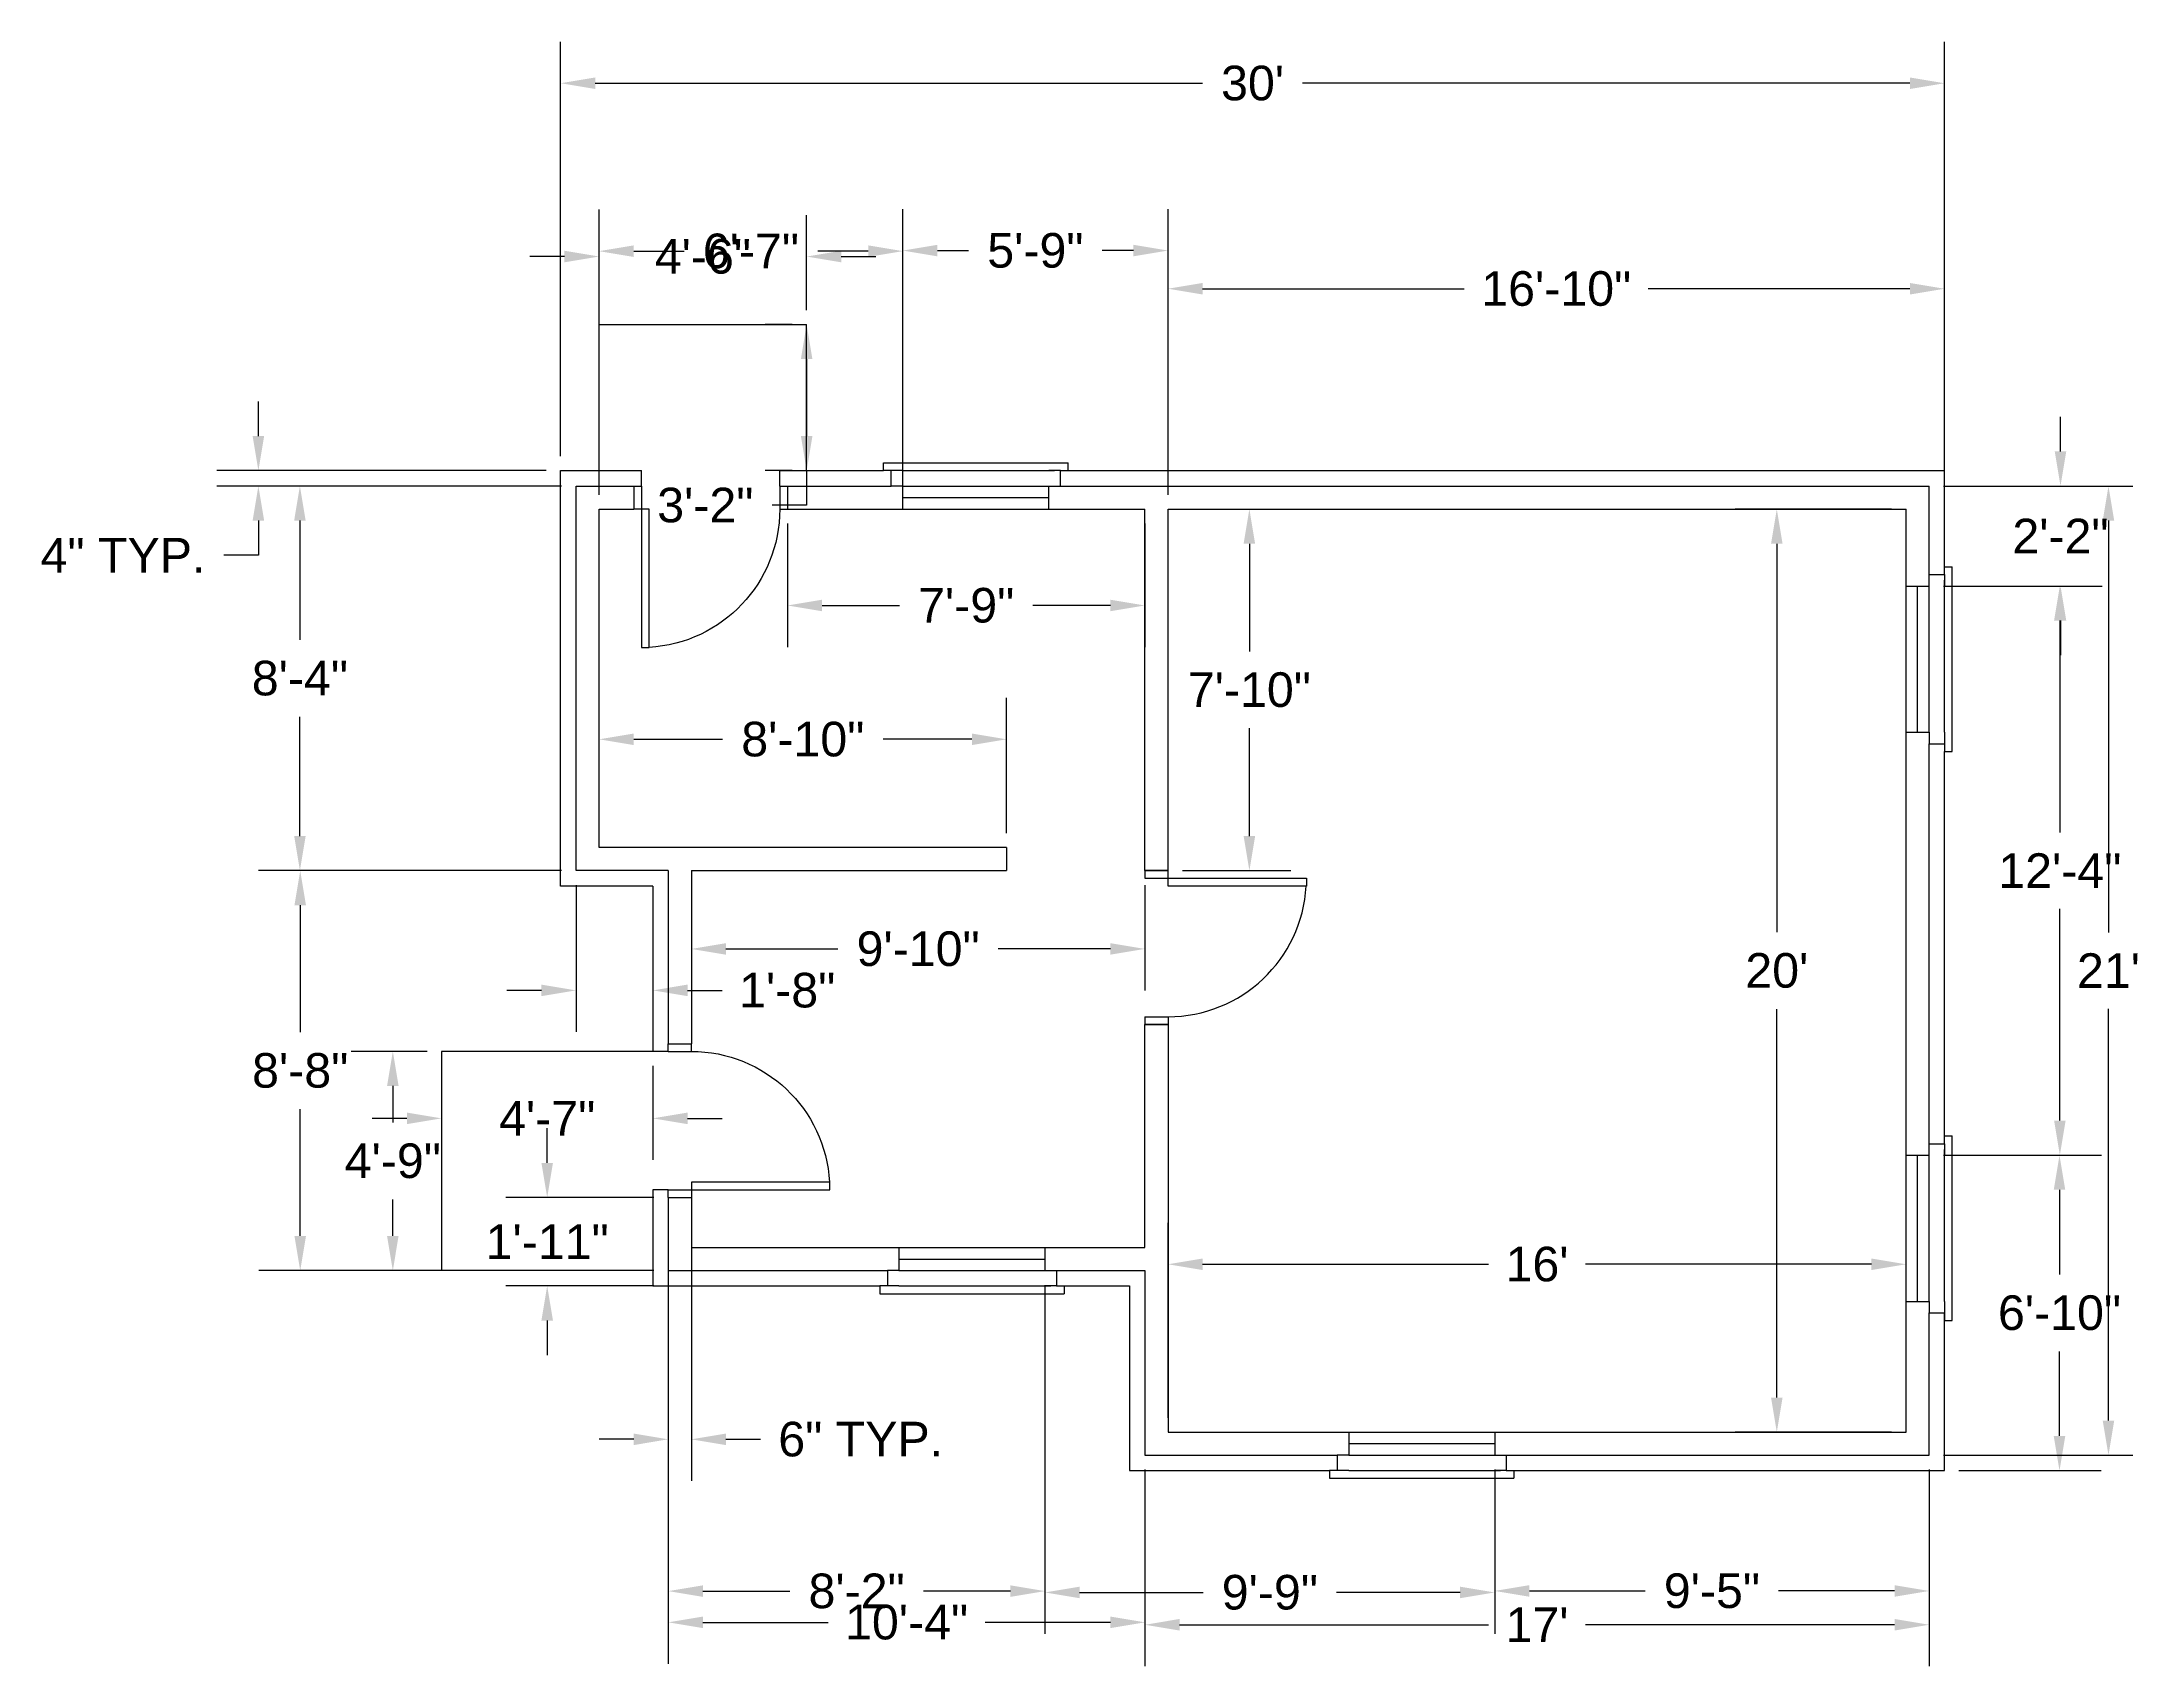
# Model space of a CAD drawing. Header units: inches. Extents: x -495 to 319, y -51 to 372.
# Drawn here: x -495 to 47, y -51 to 372 of the extents above; entities that cross this region are included whole.
import ezdxf

# ---------------------------------------------------------------- set-up
doc = ezdxf.new("R2010")
doc.units = ezdxf.units.IN
doc.header["$MEASUREMENT"] = 0
for name, color, linetype in [('Dim to Door', 5, 'Continuous'), ('DIm to Windows', 30, 'Continuous'), ('Dimensions', 1, 'Continuous'), ('Doors', 6, 'Continuous'), ('Porch and Entrance', 7, 'Continuous'), ('Walls', 7, 'Continuous'), ('Windows', 4, 'Continuous')]:
    doc.layers.add(name, color=color, linetype=linetype)
doc.styles.add('Annotative', font='Arial.ttf')
doc.dimstyles.new('Copy of Annotative Style 1', dxfattribs={"dimtxt": 0.15, "dimasz": 0.15, "dimexe": 0.18, "dimexo": 0.0625, "dimgap": 0.09, "dimtad": 0, "dimtih": 1, "dimtoh": 1, "dimdec": 0, "dimzin": 0, "dimdsep": 46, "dimlunit": 3, "dimtxsty": 'Annotative', "dimcen": 0.09, "dimadec": 0, "dimazin": 0, "dimtfac": 1, "dimtdec": 0, "dimtofl": 0, "dimtmove": 0, "dimatfit": 3, "dimfxl": 1, "dimtolj": 1, "dimtzin": 0, "dimarcsym": 0})

# ---------------------------------------------------------------- blocks, each defined once
blk = doc.blocks.new('Window')
at = {"layer": 'Windows'}
for p, q in [((-519.15, 265.61), (-519.15, 268.61)), ((-519.15, 268.61), (-515.15, 268.61)), ((-515.15, 268.61), (-515.15, 270.61)), ((-515.15, 270.61), (-513.15, 270.61)), ((-515.15, 268.61), (-515.15, 265.61)), ((-515.15, 227.61), (-515.15, 267.11)), ((-513.15, 222.61), (-513.15, 270.61)), ((-525.15, 227.61), (-525.15, 265.61)), ((-525.15, 265.61), (-519.15, 265.61)), ((-522.15, 227.61), (-522.15, 265.61)), ((-519.15, 227.61), (-519.15, 265.61)), ((-525.15, 227.61), (-519.15, 227.61)), ((-519.15, 227.61), (-519.15, 224.61)), ((-519.15, 224.61), (-515.15, 224.61)), ((-515.15, 227.61), (-515.15, 224.61)), ((-515.15, 224.61), (-515.15, 222.61)), ((-515.15, 222.61), (-513.15, 222.61))]:
    blk.add_line(p, q, dxfattribs=at)
blk = doc.blocks.new('door')
at = {"layer": 'Doors'}
for p, q in [((-384.34, 100.26), (-384.34, 136.26)), ((-384.34, 136.26), (-382.34, 136.26)), ((-382.34, 136.26), (-382.34, 100.26)), ((-386.34, 94.26), (-386.34, 100.26)), ((-384.34, 100.26), (-386.34, 100.26)), ((-384.34, 94.26), (-384.34, 100.26)), ((-382.34, 100.26), (-384.34, 100.26)), ((-348.34, 94.26), (-348.34, 100.26)), ((-348.34, 100.26), (-346.34, 100.26)), ((-346.34, 94.26), (-346.34, 100.26)), ((-386.34, 94.26), (-384.34, 94.26)), ((-348.34, 94.26), (-346.34, 94.26))]:
    blk.add_line(p, q, dxfattribs=at)
blk.add_arc((-384.34, 100.26), 36, 0, 86.8153, dxfattribs=at)
blk = doc.blocks.new('*D5')
at = {"layer": 'Defpoints', "color": 0, "transparency": 16777216}
for p in [(-271, 317.07), (-350, 250), (-271, 250)]:
    blk.add_point(p, dxfattribs=at)
at = {"layer": 'DIm to Windows', "color": 0, "lineweight": -2, "transparency": 16777216}
for p, q in [((-350, 253.75), (-350, 327.87)), ((-271, 253.75), (-271, 327.87)), ((-341, 317.07), (-327.89, 317.07)), ((-280, 317.07), (-293.11, 317.07))]:
    blk.add_line(p, q, dxfattribs=at)
at = {"layer": 'DIm to Windows', "color": 0, "transparency": 16777216}
for points in [[(-341, 318.57), (-341, 315.57), (-350, 317.07)], [(-280, 318.57), (-280, 315.57), (-271, 317.07)]]:
    blk.add_solid(points, dxfattribs=at)
at = {"layer": 'DIm to Windows', "color": 0, "transparency": 16777216, "insert": (-310.5, 317.07), "char_height": 9, "attachment_point": 5, "style": 'Annotative'}
blk.add_mtext('\\A1;6\'-7"', dxfattribs=at)
blk = doc.blocks.new('*D6')
at = {"layer": 'Defpoints', "color": 0, "transparency": 16777216}
for p in [(-202, 317.22), (-271, 250), (-202, 250)]:
    blk.add_point(p, dxfattribs=at)
at = {"layer": 'DIm to Windows', "color": 0, "lineweight": -2, "transparency": 16777216}
for p, q in [((-271, 253.75), (-271, 328.02)), ((-202, 253.75), (-202, 328.02)), ((-262, 317.22), (-253.86, 317.22)), ((-211, 317.22), (-219.14, 317.22))]:
    blk.add_line(p, q, dxfattribs=at)
at = {"layer": 'DIm to Windows', "color": 0, "transparency": 16777216}
for points in [[(-262, 318.72), (-262, 315.72), (-271, 317.22)], [(-211, 318.72), (-211, 315.72), (-202, 317.22)]]:
    blk.add_solid(points, dxfattribs=at)
at = {"layer": 'DIm to Windows', "color": 0, "transparency": 16777216, "insert": (-236.5, 317.22), "char_height": 9, "attachment_point": 5, "style": 'Annotative'}
blk.add_mtext('\\A1;5\'-9"', dxfattribs=at)
blk = doc.blocks.new('*D7')
at = {"layer": 'Defpoints', "color": 0, "transparency": 16777216}
for p in [(-4, 256), (-4, 230), (30.18, 230)]:
    blk.add_point(p, dxfattribs=at)
at = {"layer": 'DIm to Windows', "color": 0, "lineweight": -2, "transparency": 16777216}
for p, q in [((30.18, 265), (30.18, 274)), ((-0.25, 256), (40.98, 256)), ((-0.25, 230), (40.98, 230)), ((30.18, 221), (30.18, 212))]:
    blk.add_line(p, q, dxfattribs=at)
at = {"layer": 'DIm to Windows', "color": 0, "transparency": 16777216}
for points in [[(28.68, 265), (31.68, 265), (30.18, 256)], [(28.68, 221), (31.68, 221), (30.18, 230)]]:
    blk.add_solid(points, dxfattribs=at)
at = {"layer": 'DIm to Windows', "color": 0, "transparency": 16777216, "insert": (30.18, 243), "char_height": 9, "attachment_point": 5, "style": 'Annotative'}
blk.add_mtext('\\A1;2\'-2"', dxfattribs=at)
blk = doc.blocks.new('*D8')
at = {"layer": 'Defpoints', "color": 0, "transparency": 16777216}
for p in [(-4, 230), (-4, 82), (30.01, 82)]:
    blk.add_point(p, dxfattribs=at)
at = {"layer": 'DIm to Windows', "color": 0, "lineweight": -2, "transparency": 16777216}
for p, q in [((-0.25, 230), (40.81, 230)), ((30.01, 221), (30.01, 165.92)), ((30.01, 91), (30.01, 146.08)), ((-0.25, 82), (40.81, 82))]:
    blk.add_line(p, q, dxfattribs=at)
at = {"layer": 'DIm to Windows', "color": 0, "transparency": 16777216}
for points in [[(28.51, 221), (31.51, 221), (30.01, 230)], [(28.51, 91), (31.51, 91), (30.01, 82)]]:
    blk.add_solid(points, dxfattribs=at)
at = {"layer": 'DIm to Windows', "color": 0, "transparency": 16777216, "insert": (30.01, 156), "char_height": 9, "attachment_point": 5, "style": 'Annotative'}
blk.add_mtext('\\A1;12\'-4"', dxfattribs=at)
blk = doc.blocks.new('*D9')
at = {"layer": 'Defpoints', "color": 0, "transparency": 16777216}
for p in [(-4, 82), (0, 0), (29.92, 0)]:
    blk.add_point(p, dxfattribs=at)
at = {"layer": 'DIm to Windows', "color": 0, "lineweight": -2, "transparency": 16777216}
for p, q in [((-0.25, 82), (40.72, 82)), ((29.92, 73), (29.92, 51)), ((29.92, 9), (29.92, 31)), ((3.75, 0), (40.72, 0))]:
    blk.add_line(p, q, dxfattribs=at)
at = {"layer": 'DIm to Windows', "color": 0, "transparency": 16777216}
for points in [[(28.42, 73), (31.42, 73), (29.92, 82)], [(28.42, 9), (31.42, 9), (29.92, 0)]]:
    blk.add_solid(points, dxfattribs=at)
at = {"layer": 'DIm to Windows', "color": 0, "transparency": 16777216, "insert": (29.92, 41), "char_height": 9, "attachment_point": 5, "style": 'Annotative'}
blk.add_mtext('\\A1;6\'-10"', dxfattribs=at)
blk = doc.blocks.new('*D10')
at = {"layer": 'Defpoints', "color": 0, "transparency": 16777216}
for p in [(-117, 4), (-4, 4), (-117, -31.3)]:
    blk.add_point(p, dxfattribs=at)
at = {"layer": 'DIm to Windows', "color": 0, "lineweight": -2, "transparency": 16777216}
for p, q in [((-117, 0.25), (-117, -42.1)), ((-4, 0.25), (-4, -42.1)), ((-108, -31.3), (-77.86, -31.3)), ((-13, -31.3), (-43.14, -31.3))]:
    blk.add_line(p, q, dxfattribs=at)
at = {"layer": 'DIm to Windows', "color": 0, "transparency": 16777216}
for points in [[(-108, -29.8), (-108, -32.8), (-117, -31.3)], [(-13, -29.8), (-13, -32.8), (-4, -31.3)]]:
    blk.add_solid(points, dxfattribs=at)
at = {"layer": 'DIm to Windows', "color": 0, "transparency": 16777216, "insert": (-60.5, -31.3), "char_height": 9, "attachment_point": 5, "style": 'Annotative'}
blk.add_mtext('\\A1;9\'-5"', dxfattribs=at)
blk = doc.blocks.new('*D11')
at = {"layer": 'Defpoints', "color": 0, "transparency": 16777216}
for p in [(-234, 52), (-117, 4), (-117, -31.69)]:
    blk.add_point(p, dxfattribs=at)
at = {"layer": 'DIm to Windows', "color": 0, "lineweight": -2, "transparency": 16777216}
for p, q in [((-234, 48.25), (-234, -42.49)), ((-117, 0.25), (-117, -42.49)), ((-225, -31.69), (-192.86, -31.69)), ((-126, -31.69), (-158.14, -31.69))]:
    blk.add_line(p, q, dxfattribs=at)
at = {"layer": 'DIm to Windows', "color": 0, "transparency": 16777216}
for points in [[(-225, -30.19), (-225, -33.19), (-234, -31.69)], [(-126, -30.19), (-126, -33.19), (-117, -31.69)]]:
    blk.add_solid(points, dxfattribs=at)
at = {"layer": 'DIm to Windows', "color": 0, "transparency": 16777216, "insert": (-175.5, -31.69), "char_height": 9, "attachment_point": 5, "style": 'Annotative'}
blk.add_mtext('\\A1;9\'-9"', dxfattribs=at)
blk = doc.blocks.new('*D12')
at = {"layer": 'Defpoints', "color": 0, "transparency": 16777216}
for p in [(-332, 52), (-234, 52), (-234, -31.34)]:
    blk.add_point(p, dxfattribs=at)
at = {"layer": 'DIm to Windows', "color": 0, "lineweight": -2, "transparency": 16777216}
for p, q in [((-332, 48.25), (-332, -42.14)), ((-234, 48.25), (-234, -42.14)), ((-323, -31.34), (-300.37, -31.34)), ((-243, -31.34), (-265.63, -31.34))]:
    blk.add_line(p, q, dxfattribs=at)
at = {"layer": 'DIm to Windows', "color": 0, "transparency": 16777216}
for points in [[(-323, -29.84), (-323, -32.84), (-332, -31.34)], [(-243, -29.84), (-243, -32.84), (-234, -31.34)]]:
    blk.add_solid(points, dxfattribs=at)
at = {"layer": 'DIm to Windows', "color": 0, "transparency": 16777216, "insert": (-283, -31.34), "char_height": 9, "attachment_point": 5, "style": 'Annotative'}
blk.add_mtext('\\A1;8\'-2"', dxfattribs=at)
blk = doc.blocks.new('*D13')
at = {"layer": 'Defpoints', "color": 0, "transparency": 16777216}
for p in [(-301, 250), (-208, 250), (-301, 224.94)]:
    blk.add_point(p, dxfattribs=at)
at = {"layer": 'Dim to Door', "color": 0, "lineweight": -2, "transparency": 16777216}
for p, q in [((-301, 246.25), (-301, 214.14)), ((-208, 246.25), (-208, 214.14)), ((-292, 224.94), (-271.83, 224.94)), ((-217, 224.94), (-237.17, 224.94))]:
    blk.add_line(p, q, dxfattribs=at)
at = {"layer": 'Dim to Door', "color": 0, "transparency": 16777216}
for points in [[(-292, 226.44), (-292, 223.44), (-301, 224.94)], [(-217, 226.44), (-217, 223.44), (-208, 224.94)]]:
    blk.add_solid(points, dxfattribs=at)
at = {"layer": 'Dim to Door', "color": 0, "transparency": 16777216, "insert": (-254.5, 224.94), "char_height": 9, "attachment_point": 5, "style": 'Annotative'}
blk.add_mtext('\\A1;7\'-9"', dxfattribs=at)
blk = doc.blocks.new('*D14')
at = {"layer": 'Defpoints', "color": 0, "transparency": 16777216}
for p in [(-202, 250), (-202, 156), (-180.83, 156)]:
    blk.add_point(p, dxfattribs=at)
at = {"layer": 'Dim to Door', "color": 0, "lineweight": -2, "transparency": 16777216}
for p, q in [((-198.25, 250), (-170.03, 250)), ((-180.83, 241), (-180.83, 213)), ((-180.83, 165), (-180.83, 193)), ((-198.25, 156), (-170.03, 156))]:
    blk.add_line(p, q, dxfattribs=at)
at = {"layer": 'Dim to Door', "color": 0, "transparency": 16777216}
for points in [[(-182.33, 241), (-179.33, 241), (-180.83, 250)], [(-182.33, 165), (-179.33, 165), (-180.83, 156)]]:
    blk.add_solid(points, dxfattribs=at)
at = {"layer": 'Dim to Door', "color": 0, "transparency": 16777216, "insert": (-180.83, 203), "char_height": 9, "attachment_point": 5, "style": 'Annotative'}
blk.add_mtext('\\A1;7\'-10"', dxfattribs=at)
blk = doc.blocks.new('*D15')
at = {"layer": 'Defpoints', "color": 0, "transparency": 16777216}
for p in [(-332, 71), (-363.5, 48), (-332, 48)]:
    blk.add_point(p, dxfattribs=at)
at = {"layer": 'Dim to Door', "color": 0, "lineweight": -2, "transparency": 16777216}
for p, q in [((-363.5, 80), (-363.5, 89)), ((-335.75, 71), (-374.3, 71)), ((-335.75, 48), (-374.3, 48)), ((-363.5, 39), (-363.5, 30))]:
    blk.add_line(p, q, dxfattribs=at)
at = {"layer": 'Dim to Door', "color": 0, "transparency": 16777216}
for points in [[(-365, 80), (-362, 80), (-363.5, 71)], [(-365, 39), (-362, 39), (-363.5, 48)]]:
    blk.add_solid(points, dxfattribs=at)
at = {"layer": 'Dim to Door', "color": 0, "transparency": 16777216, "insert": (-363.5, 59.5), "char_height": 9, "attachment_point": 5, "style": 'Annotative'}
blk.add_mtext('\\A1;1\'-11"', dxfattribs=at)
blk = doc.blocks.new('*D16')
at = {"layer": 'Defpoints', "color": 0, "transparency": 16777216}
for p in [(-296, 315.67), (-350, 298), (-296, 298)]:
    blk.add_point(p, dxfattribs=at)
at = {"layer": 'Dimensions', "color": 0, "lineweight": -2, "transparency": 16777216}
for p, q in [((-350, 301.75), (-350, 326.47)), ((-296, 301.75), (-296, 326.47)), ((-359, 315.67), (-368, 315.67)), ((-287, 315.67), (-278, 315.67))]:
    blk.add_line(p, q, dxfattribs=at)
at = {"layer": 'Dimensions', "color": 0, "transparency": 16777216}
for points in [[(-359, 317.17), (-359, 314.17), (-350, 315.67)], [(-287, 317.17), (-287, 314.17), (-296, 315.67)]]:
    blk.add_solid(points, dxfattribs=at)
at = {"layer": 'Dimensions', "color": 0, "transparency": 16777216, "insert": (-323, 315.67), "char_height": 9, "attachment_point": 5, "style": 'Annotative'}
blk.add_mtext('\\A1;4\'-6"', dxfattribs=at)
blk = doc.blocks.new('*D17')
at = {"layer": 'Defpoints', "color": 0, "transparency": 16777216}
for p in [(-296, 298), (-296, 260), (-296, 260)]:
    blk.add_point(p, dxfattribs=at)
at = {"layer": 'Dimensions', "color": 0, "lineweight": -2, "transparency": 16777216}
for p, q in [((-299.75, 298), (-306.8, 298)), ((-296, 289), (-296, 269)), ((-299.75, 260), (-306.8, 260)), ((-296, 260), (-296, 251)), ((-296, 251), (-305, 251))]:
    blk.add_line(p, q, dxfattribs=at)
at = {"layer": 'Dimensions', "color": 0, "transparency": 16777216}
for points in [[(-297.5, 289), (-294.5, 289), (-296, 298)], [(-297.5, 269), (-294.5, 269), (-296, 260)]]:
    blk.add_solid(points, dxfattribs=at)
at = {"layer": 'Dimensions', "color": 0, "transparency": 16777216, "insert": (-322.36, 251), "char_height": 9, "attachment_point": 5, "style": 'Annotative'}
blk.add_mtext('\\A1;3\'-2"', dxfattribs=at)
blk = doc.blocks.new('*D18')
at = {"layer": 'Defpoints', "color": 0, "transparency": 16777216}
for p in [(0, 360.73), (-360, 260), (0, 260)]:
    blk.add_point(p, dxfattribs=at)
at = {"layer": 'Dimensions', "color": 0, "lineweight": -2, "transparency": 16777216}
for p, q in [((-360, 263.75), (-360, 371.53)), ((0, 263.75), (0, 371.53)), ((-351, 360.73), (-193.03, 360.73)), ((-9, 360.73), (-166.97, 360.73))]:
    blk.add_line(p, q, dxfattribs=at)
at = {"layer": 'Dimensions', "color": 0, "transparency": 16777216}
for points in [[(-351, 362.23), (-351, 359.23), (-360, 360.73)], [(-9, 362.23), (-9, 359.23), (0, 360.73)]]:
    blk.add_solid(points, dxfattribs=at)
at = {"layer": 'Dimensions', "color": 0, "transparency": 16777216, "insert": (-180, 360.73), "char_height": 9, "attachment_point": 5, "style": 'Annotative'}
blk.add_mtext("\\A1;30'", dxfattribs=at)
blk = doc.blocks.new('*D19')
at = {"layer": 'Defpoints', "color": 0, "transparency": 16777216}
for p in [(0, 307.3), (-202, 250), (0, 247.5)]:
    blk.add_point(p, dxfattribs=at)
at = {"layer": 'Dimensions', "color": 0, "lineweight": -2, "transparency": 16777216}
for p, q in [((-202, 253.75), (-202, 318.1)), ((0, 251.25), (0, 318.1)), ((-193, 307.3), (-124.93, 307.3)), ((-9, 307.3), (-77.07, 307.3))]:
    blk.add_line(p, q, dxfattribs=at)
at = {"layer": 'Dimensions', "color": 0, "transparency": 16777216}
for points in [[(-193, 308.8), (-193, 305.8), (-202, 307.3)], [(-9, 308.8), (-9, 305.8), (0, 307.3)]]:
    blk.add_solid(points, dxfattribs=at)
at = {"layer": 'Dimensions', "color": 0, "transparency": 16777216, "insert": (-101, 307.3), "char_height": 9, "attachment_point": 5, "style": 'Annotative'}
blk.add_mtext('\\A1;16\'-10"', dxfattribs=at)
blk = doc.blocks.new('*D20')
at = {"layer": 'Defpoints', "color": 0, "transparency": 16777216}
for p in [(-4, 256), (-4, 4), (42.66, 4)]:
    blk.add_point(p, dxfattribs=at)
at = {"layer": 'Dimensions', "color": 0, "lineweight": -2, "transparency": 16777216}
for p, q in [((-0.25, 256), (53.46, 256)), ((42.66, 247), (42.66, 139.92)), ((42.66, 13), (42.66, 120.08)), ((-0.25, 4), (53.46, 4))]:
    blk.add_line(p, q, dxfattribs=at)
at = {"layer": 'Dimensions', "color": 0, "transparency": 16777216}
for points in [[(41.16, 247), (44.16, 247), (42.66, 256)], [(41.16, 13), (44.16, 13), (42.66, 4)]]:
    blk.add_solid(points, dxfattribs=at)
at = {"layer": 'Dimensions', "color": 0, "transparency": 16777216, "insert": (42.66, 130), "char_height": 9, "attachment_point": 5, "style": 'Annotative'}
blk.add_mtext("\\A1;21'", dxfattribs=at)
blk = doc.blocks.new('*D21')
at = {"layer": 'Defpoints', "color": 0, "transparency": 16777216}
for p in [(-10, 53.64), (-202, 10), (-10, 10)]:
    blk.add_point(p, dxfattribs=at)
at = {"layer": 'Dimensions', "color": 0, "lineweight": -2, "transparency": 16777216}
for p, q in [((-202, 13.75), (-202, 64.44)), ((-10, 13.75), (-10, 64.44)), ((-193, 53.64), (-118.61, 53.64)), ((-19, 53.64), (-93.39, 53.64))]:
    blk.add_line(p, q, dxfattribs=at)
at = {"layer": 'Dimensions', "color": 0, "transparency": 16777216}
for points in [[(-193, 55.14), (-193, 52.14), (-202, 53.64)], [(-19, 55.14), (-19, 52.14), (-10, 53.64)]]:
    blk.add_solid(points, dxfattribs=at)
at = {"layer": 'Dimensions', "color": 0, "transparency": 16777216, "insert": (-106, 53.64), "char_height": 9, "attachment_point": 5, "style": 'Annotative'}
blk.add_mtext("\\A1;16'", dxfattribs=at)
blk = doc.blocks.new('*D22')
at = {"layer": 'Defpoints', "color": 0, "transparency": 16777216}
for p in [(-10, 250), (-43.62, 10), (-10, 10)]:
    blk.add_point(p, dxfattribs=at)
at = {"layer": 'Dimensions', "color": 0, "lineweight": -2, "transparency": 16777216}
for p, q in [((-13.75, 250), (-54.42, 250)), ((-43.62, 241), (-43.62, 140)), ((-43.62, 19), (-43.62, 120)), ((-13.75, 10), (-54.42, 10))]:
    blk.add_line(p, q, dxfattribs=at)
at = {"layer": 'Dimensions', "color": 0, "transparency": 16777216}
for points in [[(-45.12, 241), (-42.12, 241), (-43.62, 250)], [(-45.12, 19), (-42.12, 19), (-43.62, 10)]]:
    blk.add_solid(points, dxfattribs=at)
at = {"layer": 'Dimensions', "color": 0, "transparency": 16777216, "insert": (-43.62, 130), "char_height": 9, "attachment_point": 5, "style": 'Annotative'}
blk.add_mtext("\\A1;20'", dxfattribs=at)
blk = doc.blocks.new('*D23')
at = {"layer": 'Defpoints', "color": 0, "transparency": 16777216}
for p in [(-208, 4), (-4, 4), (-4, -40.09)]:
    blk.add_point(p, dxfattribs=at)
at = {"layer": 'Dimensions', "color": 0, "lineweight": -2, "transparency": 16777216}
for p, q in [((-208, 0.25), (-208, -50.89)), ((-4, 0.25), (-4, -50.89)), ((-199, -40.09), (-118.61, -40.09)), ((-13, -40.09), (-93.39, -40.09))]:
    blk.add_line(p, q, dxfattribs=at)
at = {"layer": 'Dimensions', "color": 0, "transparency": 16777216}
for points in [[(-199, -38.59), (-199, -41.59), (-208, -40.09)], [(-13, -38.59), (-13, -41.59), (-4, -40.09)]]:
    blk.add_solid(points, dxfattribs=at)
at = {"layer": 'Dimensions', "color": 0, "transparency": 16777216, "insert": (-106, -40.09), "char_height": 9, "attachment_point": 5, "style": 'Annotative'}
blk.add_mtext("\\A1;17'", dxfattribs=at)
blk = doc.blocks.new('*D24')
at = {"layer": 'Defpoints', "color": 0, "transparency": 16777216}
for p in [(-332, 52), (-208, 4), (-332, -39.46)]:
    blk.add_point(p, dxfattribs=at)
at = {"layer": 'Dimensions', "color": 0, "lineweight": -2, "transparency": 16777216}
for p, q in [((-332, 48.25), (-332, -50.26)), ((-208, 0.25), (-208, -50.26)), ((-323, -39.46), (-290.43, -39.46)), ((-217, -39.46), (-249.57, -39.46))]:
    blk.add_line(p, q, dxfattribs=at)
at = {"layer": 'Dimensions', "color": 0, "transparency": 16777216}
for points in [[(-323, -37.96), (-323, -40.96), (-332, -39.46)], [(-217, -37.96), (-217, -40.96), (-208, -39.46)]]:
    blk.add_solid(points, dxfattribs=at)
at = {"layer": 'Dimensions', "color": 0, "transparency": 16777216, "insert": (-270, -39.46), "char_height": 9, "attachment_point": 5, "style": 'Annotative'}
blk.add_mtext('\\A1;10\'-4"', dxfattribs=at)
blk = doc.blocks.new('*D25')
at = {"layer": 'Defpoints', "color": 0, "transparency": 16777216}
for p in [(-326, 156), (-208, 156), (-208, 135.64)]:
    blk.add_point(p, dxfattribs=at)
at = {"layer": 'Dimensions', "color": 0, "lineweight": -2, "transparency": 16777216}
for p, q in [((-326, 152.25), (-326, 124.84)), ((-208, 152.25), (-208, 124.84)), ((-317, 135.64), (-287.86, 135.64)), ((-217, 135.64), (-246.14, 135.64))]:
    blk.add_line(p, q, dxfattribs=at)
at = {"layer": 'Dimensions', "color": 0, "transparency": 16777216}
for points in [[(-317, 137.14), (-317, 134.14), (-326, 135.64)], [(-217, 137.14), (-217, 134.14), (-208, 135.64)]]:
    blk.add_solid(points, dxfattribs=at)
at = {"layer": 'Dimensions', "color": 0, "transparency": 16777216, "insert": (-267, 135.64), "char_height": 9, "attachment_point": 5, "style": 'Annotative'}
blk.add_mtext('\\A1;9\'-10"', dxfattribs=at)
blk = doc.blocks.new('*D26')
at = {"layer": 'Defpoints', "color": 0, "transparency": 16777216}
for p in [(-244, 190.14), (-350, 162), (-244, 162)]:
    blk.add_point(p, dxfattribs=at)
at = {"layer": 'Dimensions', "color": 0, "lineweight": -2, "transparency": 16777216}
for p, q in [((-350, 165.75), (-350, 200.94)), ((-244, 165.75), (-244, 200.94)), ((-341, 190.14), (-317.86, 190.14)), ((-253, 190.14), (-276.14, 190.14))]:
    blk.add_line(p, q, dxfattribs=at)
at = {"layer": 'Dimensions', "color": 0, "transparency": 16777216}
for points in [[(-341, 191.64), (-341, 188.64), (-350, 190.14)], [(-253, 191.64), (-253, 188.64), (-244, 190.14)]]:
    blk.add_solid(points, dxfattribs=at)
at = {"layer": 'Dimensions', "color": 0, "transparency": 16777216, "insert": (-297, 190.14), "char_height": 9, "attachment_point": 5, "style": 'Annotative'}
blk.add_mtext('\\A1;8\'-10"', dxfattribs=at)
blk = doc.blocks.new('*D27')
at = {"layer": 'Defpoints', "color": 0, "transparency": 16777216}
for p in [(-356, 256), (-427.83, 156), (-356, 156)]:
    blk.add_point(p, dxfattribs=at)
at = {"layer": 'Dimensions', "color": 0, "lineweight": -2, "transparency": 16777216}
for p, q in [((-359.75, 256), (-438.63, 256)), ((-427.83, 247), (-427.83, 216)), ((-427.83, 165), (-427.83, 196)), ((-359.75, 156), (-438.63, 156))]:
    blk.add_line(p, q, dxfattribs=at)
at = {"layer": 'Dimensions', "color": 0, "transparency": 16777216}
for points in [[(-429.33, 247), (-426.33, 247), (-427.83, 256)], [(-429.33, 165), (-426.33, 165), (-427.83, 156)]]:
    blk.add_solid(points, dxfattribs=at)
at = {"layer": 'Dimensions', "color": 0, "transparency": 16777216, "insert": (-427.83, 206), "char_height": 9, "attachment_point": 5, "style": 'Annotative'}
blk.add_mtext('\\A1;8\'-4"', dxfattribs=at)
blk = doc.blocks.new('*D28')
at = {"layer": 'Defpoints', "color": 0, "transparency": 16777216}
for p in [(-356, 156), (-427.75, 52), (-332, 52)]:
    blk.add_point(p, dxfattribs=at)
at = {"layer": 'Dimensions', "color": 0, "lineweight": -2, "transparency": 16777216}
for p, q in [((-359.75, 156), (-438.55, 156)), ((-427.75, 147), (-427.75, 114)), ((-427.75, 61), (-427.75, 94)), ((-335.75, 52), (-438.55, 52))]:
    blk.add_line(p, q, dxfattribs=at)
at = {"layer": 'Dimensions', "color": 0, "transparency": 16777216}
for points in [[(-429.25, 147), (-426.25, 147), (-427.75, 156)], [(-429.25, 61), (-426.25, 61), (-427.75, 52)]]:
    blk.add_solid(points, dxfattribs=at)
at = {"layer": 'Dimensions', "color": 0, "transparency": 16777216, "insert": (-427.75, 104), "char_height": 9, "attachment_point": 5, "style": 'Annotative'}
blk.add_mtext('\\A1;8\'-8"', dxfattribs=at)
blk = doc.blocks.new('*D29')
at = {"layer": 'Defpoints', "color": 0, "transparency": 16777216}
for p in [(-356, 156), (-336, 152), (-336, 124.86)]:
    blk.add_point(p, dxfattribs=at)
at = {"layer": 'Dimensions', "color": 0, "lineweight": -2, "transparency": 16777216}
for p, q in [((-356, 152.25), (-356, 114.06)), ((-336, 148.25), (-336, 114.06)), ((-365, 124.86), (-374, 124.86)), ((-327, 124.86), (-318, 124.86))]:
    blk.add_line(p, q, dxfattribs=at)
at = {"layer": 'Dimensions', "color": 0, "transparency": 16777216}
for points in [[(-365, 126.36), (-365, 123.36), (-356, 124.86)], [(-327, 126.36), (-327, 123.36), (-336, 124.86)]]:
    blk.add_solid(points, dxfattribs=at)
at = {"layer": 'Dimensions', "color": 0, "transparency": 16777216, "insert": (-301.06, 124.86), "char_height": 9, "attachment_point": 5, "style": 'Annotative'}
blk.add_mtext('\\A1;1\'-8"', dxfattribs=at)
blk = doc.blocks.new('*D30')
at = {"layer": 'Defpoints', "color": 0, "transparency": 16777216}
for p in [(-391, 109), (-403.66, 52), (-391, 52)]:
    blk.add_point(p, dxfattribs=at)
at = {"layer": 'Dimensions', "color": 0, "lineweight": -2, "transparency": 16777216}
for p, q in [((-394.75, 109), (-414.46, 109)), ((-403.66, 100), (-403.66, 90.5)), ((-403.66, 61), (-403.66, 70.5)), ((-394.75, 52), (-414.46, 52))]:
    blk.add_line(p, q, dxfattribs=at)
at = {"layer": 'Dimensions', "color": 0, "transparency": 16777216}
for points in [[(-405.16, 100), (-402.16, 100), (-403.66, 109)], [(-405.16, 61), (-402.16, 61), (-403.66, 52)]]:
    blk.add_solid(points, dxfattribs=at)
at = {"layer": 'Dimensions', "color": 0, "transparency": 16777216, "insert": (-403.66, 80.5), "char_height": 9, "attachment_point": 5, "style": 'Annotative'}
blk.add_mtext('\\A1;4\'-9"', dxfattribs=at)
blk = doc.blocks.new('*D31')
at = {"layer": 'Defpoints', "color": 0, "transparency": 16777216}
for p in [(-391, 109), (-336, 109), (-336, 91.58)]:
    blk.add_point(p, dxfattribs=at)
at = {"layer": 'Dimensions', "color": 0, "lineweight": -2, "transparency": 16777216}
for p, q in [((-391, 105.25), (-391, 80.78)), ((-336, 105.25), (-336, 80.78)), ((-400, 91.58), (-409, 91.58)), ((-327, 91.58), (-318, 91.58))]:
    blk.add_line(p, q, dxfattribs=at)
at = {"layer": 'Dimensions', "color": 0, "transparency": 16777216}
for points in [[(-400, 93.08), (-400, 90.08), (-391, 91.58)], [(-327, 93.08), (-327, 90.08), (-336, 91.58)]]:
    blk.add_solid(points, dxfattribs=at)
at = {"layer": 'Dimensions', "color": 0, "transparency": 16777216, "insert": (-363.5, 91.58), "char_height": 9, "attachment_point": 5, "style": 'Annotative'}
blk.add_mtext('\\A1;4\'-7"', dxfattribs=at)
blk = doc.blocks.new('*D32')
at = {"layer": 'Defpoints', "color": 0, "transparency": 16777216}
for p in [(-332, 71), (-326, 71), (-326, 8.13)]:
    blk.add_point(p, dxfattribs=at)
at = {"layer": 'Dimensions', "color": 0, "lineweight": -2, "transparency": 16777216}
for p, q in [((-332, 67.25), (-332, -2.67)), ((-326, 67.25), (-326, -2.67)), ((-341, 8.13), (-350, 8.13)), ((-317, 8.13), (-308, 8.13))]:
    blk.add_line(p, q, dxfattribs=at)
at = {"layer": 'Dimensions', "color": 0, "transparency": 16777216}
for points in [[(-341, 9.63), (-341, 6.63), (-332, 8.13)], [(-317, 9.63), (-317, 6.63), (-326, 8.13)]]:
    blk.add_solid(points, dxfattribs=at)
at = {"layer": 'Dimensions', "color": 0, "transparency": 16777216, "insert": (-281.94, 8.13), "char_height": 9, "attachment_point": 5, "style": 'Annotative'}
blk.add_mtext('\\A1;6" TYP.', dxfattribs=at)
blk = doc.blocks.new('*D33')
at = {"layer": 'Defpoints', "color": 0, "transparency": 16777216}
for p in [(-438.63, 256), (-360, 260), (-360, 256)]:
    blk.add_point(p, dxfattribs=at)
at = {"layer": 'Dimensions', "color": 0, "lineweight": -2, "transparency": 16777216}
for p, q in [((-438.63, 269), (-438.63, 278)), ((-363.75, 260), (-449.43, 260)), ((-363.75, 256), (-449.43, 256)), ((-438.63, 247), (-438.63, 238)), ((-438.63, 238), (-447.63, 238))]:
    blk.add_line(p, q, dxfattribs=at)
at = {"layer": 'Dimensions', "color": 0, "transparency": 16777216}
for points in [[(-440.13, 269), (-437.13, 269), (-438.63, 260)], [(-440.13, 247), (-437.13, 247), (-438.63, 256)]]:
    blk.add_solid(points, dxfattribs=at)
at = {"layer": 'Dimensions', "color": 0, "transparency": 16777216, "insert": (-473.85, 238), "char_height": 9, "attachment_point": 5, "style": 'Annotative'}
blk.add_mtext('\\A1;4" TYP.', dxfattribs=at)

msp = doc.modelspace()

# ---------------------------------------------------------------- linework, layer by layer
at = {"layer": 'Porch and Entrance'}
for p, q in [((-350, 260), (-350, 298)), ((-350, 298), (-296, 298)), ((-296, 260), (-296, 298)), ((-277, 260), (-276, 260)), ((-275, 256), (-274, 256)), ((-272, 250), (-271, 250)), ((-336, 109), (-391, 109)), ((-391, 109), (-391, 52)), ((-336, 52), (-391, 52))]:
    msp.add_line(p, q, dxfattribs=at)
at = {"layer": 'Walls'}
for p, q in [((-360, 152), (-360, 260)), ((-360, 260), (-339, 260)), ((-356, 156), (-356, 256)), ((-356, 256), (-341, 256)), ((-339, 256), (-339, 260)), ((-303, 256), (-303, 260)), ((-303, 260), (-277, 260)), ((-301, 256), (-275, 256)), ((-295.5, 260), (-295.5, 260)), ((-230, 256), (-4, 256)), ((-228, 260), (0, 260)), ((-4, 233), (-4, 256)), ((0, 235), (0, 260)), ((-350, 162), (-350, 250)), ((-350, 250), (-341, 250)), ((-301, 250), (-272, 250)), ((-233, 250), (-208, 250)), ((-208, 156), (-208, 250)), ((-202, 250), (-10, 250)), ((-202, 156), (-202, 250)), ((-10, 230), (-10, 250)), ((-10, 82), (-10, 192)), ((-4, 85), (-4, 189)), ((0, 87), (0, 187)), ((-244, 162), (-350, 162)), ((-244, 162), (-244, 156)), ((-336, 152), (-360, 152)), ((-332, 156), (-356, 156)), ((-336, 152), (-336, 109)), ((-332, 156), (-332, 111)), ((-326, 156), (-326, 111)), ((-326, 156), (-244, 156)), ((-202, 156), (-208, 156)), ((-202, 116), (-208, 116)), ((-208, 58), (-208, 116)), ((-202, 116), (-202, 10)), ((-332, 109), (-336, 109)), ((-336, 73), (-336, 48)), ((-332, 73), (-336, 73)), ((-332, 71), (-332, 52)), ((-326, 71), (-326, 58)), ((-326, 58), (-272, 58)), ((-234, 58), (-208, 58)), ((-332, 52), (-275, 52)), ((-231, 52), (-208, 52)), ((-208, 52), (-208, 4)), ((-336, 48), (-277, 48)), ((-229, 48), (-212, 48)), ((-212, 48), (-212, 0)), ((-10, 10), (-10, 44)), ((-4, 4), (-4, 41)), ((0, 0), (0, 41)), ((-202, 10), (-155, 10)), ((-117, 10), (-10, 10)), ((-212, 0), (-160, 0)), ((-208, 4), (-158, 4)), ((-114, 4), (-4, 4)), ((-112, 0), (0, 0))]:
    msp.add_line(p, q, dxfattribs=at)

# ---------------------------------------------------------------- block references
at = {"layer": 'Doors', "color": 7, "xscale": -1}
for p, rotation in [((45.34, 350.26), 180), ((-426.26, 457.34), 270)]:
    msp.add_blockref('door', p, dxfattribs=dict(at, rotation=rotation))
at = {"layer": 'Doors', "color": 7, "rotation": 270}
msp.add_blockref('door', (-302.26, -230.34), dxfattribs=at)
at = {"layer": 'Windows', "xscale": -1, "rotation": 270}
msp.add_blockref('Window', (-498.61, 775.15), dxfattribs=at)
at = {"layer": 'Windows'}
for p in [(515.15, -35.61), (515.15, -183.61)]:
    msp.add_blockref('Window', p, dxfattribs=at)
at = {"layer": 'Windows', "rotation": 270}
for p in [(-499.61, -467.15), (-382.61, -515.15)]:
    msp.add_blockref('Window', p, dxfattribs=at)

# ---------------------------------------------------------------- dimensions: what is measured, and where the dimension line sits
at = {"layer": 'Dim to Door'}
dim = msp.add_linear_dim(base=(-301, 224.94), p1=(-208, 250), p2=(-301, 250), dimstyle='Copy of Annotative Style 1', dxfattribs=at)
dim.commit()
dim.dimension.update_dxf_attribs({"geometry": '*D13', "text_midpoint": (-254.5, 224.94)})
for base, p1, p2, picture, middle in [((-180.83, 156), (-202, 250), (-202, 156), '*D14', (-180.83, 203)), ((-363.5, 48), (-332, 71), (-332, 48), '*D15', (-363.5, 59.5))]:
    dim = msp.add_linear_dim(base=base, p1=p1, p2=p2, angle=90, dimstyle='Copy of Annotative Style 1', dxfattribs=at)
    dim.commit()
    dim.dimension.update_dxf_attribs({"geometry": picture, "text_midpoint": middle})
at = {"layer": 'DIm to Windows'}
for base, p1, p2, picture, middle in [((-271, 317.07), (-350, 250), (-271, 250), '*D5', (-310.5, 317.07)), ((-202, 317.22), (-271, 250), (-202, 250), '*D6', (-236.5, 317.22)), ((-234, -31.34), (-332, 52), (-234, 52), '*D12', (-283, -31.34)), ((-117, -31.69), (-234, 52), (-117, 4), '*D11', (-175.5, -31.69)), ((-117, -31.3), (-4, 4), (-117, 4), '*D10', (-60.5, -31.3))]:
    dim = msp.add_linear_dim(base=base, p1=p1, p2=p2, dimstyle='Copy of Annotative Style 1', dxfattribs=at)
    dim.commit()
    dim.dimension.update_dxf_attribs({"geometry": picture, "text_midpoint": middle})
for base, p1, p2, picture, middle in [((30.18, 230), (-4, 256), (-4, 230), '*D7', (30.18, 243)), ((30.01, 82), (-4, 230), (-4, 82), '*D8', (30.01, 156)), ((29.92, 0), (-4, 82), (0, 0), '*D9', (29.92, 41))]:
    dim = msp.add_linear_dim(base=base, p1=p1, p2=p2, angle=90, dimstyle='Copy of Annotative Style 1', dxfattribs=at)
    dim.commit()
    dim.dimension.update_dxf_attribs({"geometry": picture, "text_midpoint": middle})
at = {"layer": 'Dimensions'}
for base, p1, p2, picture, middle in [((0, 360.73), (-360, 260), (0, 260), '*D18', (-180, 360.73)), ((-296, 315.67), (-350, 298), (-296, 298), '*D16', (-323, 315.67)), ((0, 307.3), (-202, 250), (0, 247.5), '*D19', (-101, 307.3)), ((-244, 190.14), (-350, 162), (-244, 162), '*D26', (-297, 190.14)), ((-336, 124.86), (-356, 156), (-336, 152), '*D29', (-301.06, 124.86)), ((-208, 135.64), (-326, 156), (-208, 156), '*D25', (-267, 135.64)), ((-336, 91.58), (-391, 109), (-336, 109), '*D31', (-363.5, 91.58)), ((-10, 53.64), (-202, 10), (-10, 10), '*D21', (-106, 53.64)), ((-332, -39.46), (-208, 4), (-332, 52), '*D24', (-270, -39.46)), ((-4, -40.09), (-208, 4), (-4, 4), '*D23', (-106, -40.09))]:
    dim = msp.add_linear_dim(base=base, p1=p1, p2=p2, dimstyle='Copy of Annotative Style 1', dxfattribs=at)
    dim.commit()
    dim.dimension.update_dxf_attribs({"geometry": picture, "text_midpoint": middle})
for base, p1, p2, picture, middle in [((-296, 260), (-296, 298), (-296, 260), '*D17', (-322.36, 251)), ((-427.83, 156), (-356, 256), (-356, 156), '*D27', (-427.83, 206)), ((42.66, 4), (-4, 256), (-4, 4), '*D20', (42.66, 130)), ((-43.62, 10), (-10, 250), (-10, 10), '*D22', (-43.62, 130)), ((-427.75, 52), (-356, 156), (-332, 52), '*D28', (-427.75, 104)), ((-403.66, 52), (-391, 109), (-391, 52), '*D30', (-403.66, 80.5))]:
    dim = msp.add_linear_dim(base=base, p1=p1, p2=p2, angle=90, dimstyle='Copy of Annotative Style 1', dxfattribs=at)
    dim.commit()
    dim.dimension.update_dxf_attribs({"geometry": picture, "text_midpoint": middle})
for p1, p2, distance, picture, middle in [((-360, 260), (-360, 256), -78.63, '*D33', (-473.85, 238)), ((-332, 71), (-326, 71), -62.87, '*D32', (-281.94, 8.13))]:
    dim = msp.add_aligned_dim(p1=p1, p2=p2, distance=distance, text='<> TYP.', dimstyle='Copy of Annotative Style 1', dxfattribs=at)
    dim.commit()
    dim.dimension.update_dxf_attribs({"geometry": picture, "text_midpoint": middle})

doc.saveas('drawing.dxf')
